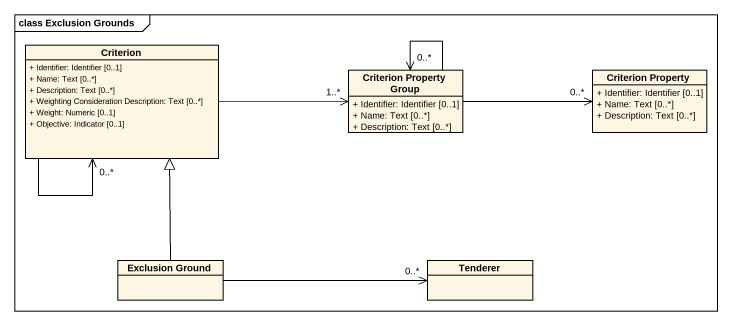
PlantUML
@startuml
mainframe class Exclusion Grounds
hide circle
hide empty members
skinparam classAttributeIconSize 0
class Criterion {
  + Identifier: Identifier [0..1]
  + Name: Text [0..*]
  + Description: Text [0..*]
  + Weighting Consideration Description: Text [0..*]
  + Weight: Numeric [0..1]
  + Objective: Indicator [0..1]
}
class "Criterion Property Group" as Criterion_Property_Group {
  + Identifier: Identifier [0..1]
  + Name: Text [0..*]
  + Description: Text [0..*]
}
class "Criterion Property" as Criterion_Property {
  + Identifier: Identifier [0..1]
  + Name: Text [0..*]
  + Description: Text [0..*]
}
class "Exclusion Ground" as Exclusion_Ground
class Tenderer
Criterion --> "0..*" Criterion
Criterion -right-> "1..*" Criterion_Property_Group
Criterion_Property_Group --> "0..*" Criterion_Property_Group
Criterion_Property_Group -right-> "0..*" Criterion_Property
Exclusion_Ground -up-|> Criterion
Exclusion_Ground -right-> "0..*" Tenderer
@enduml
